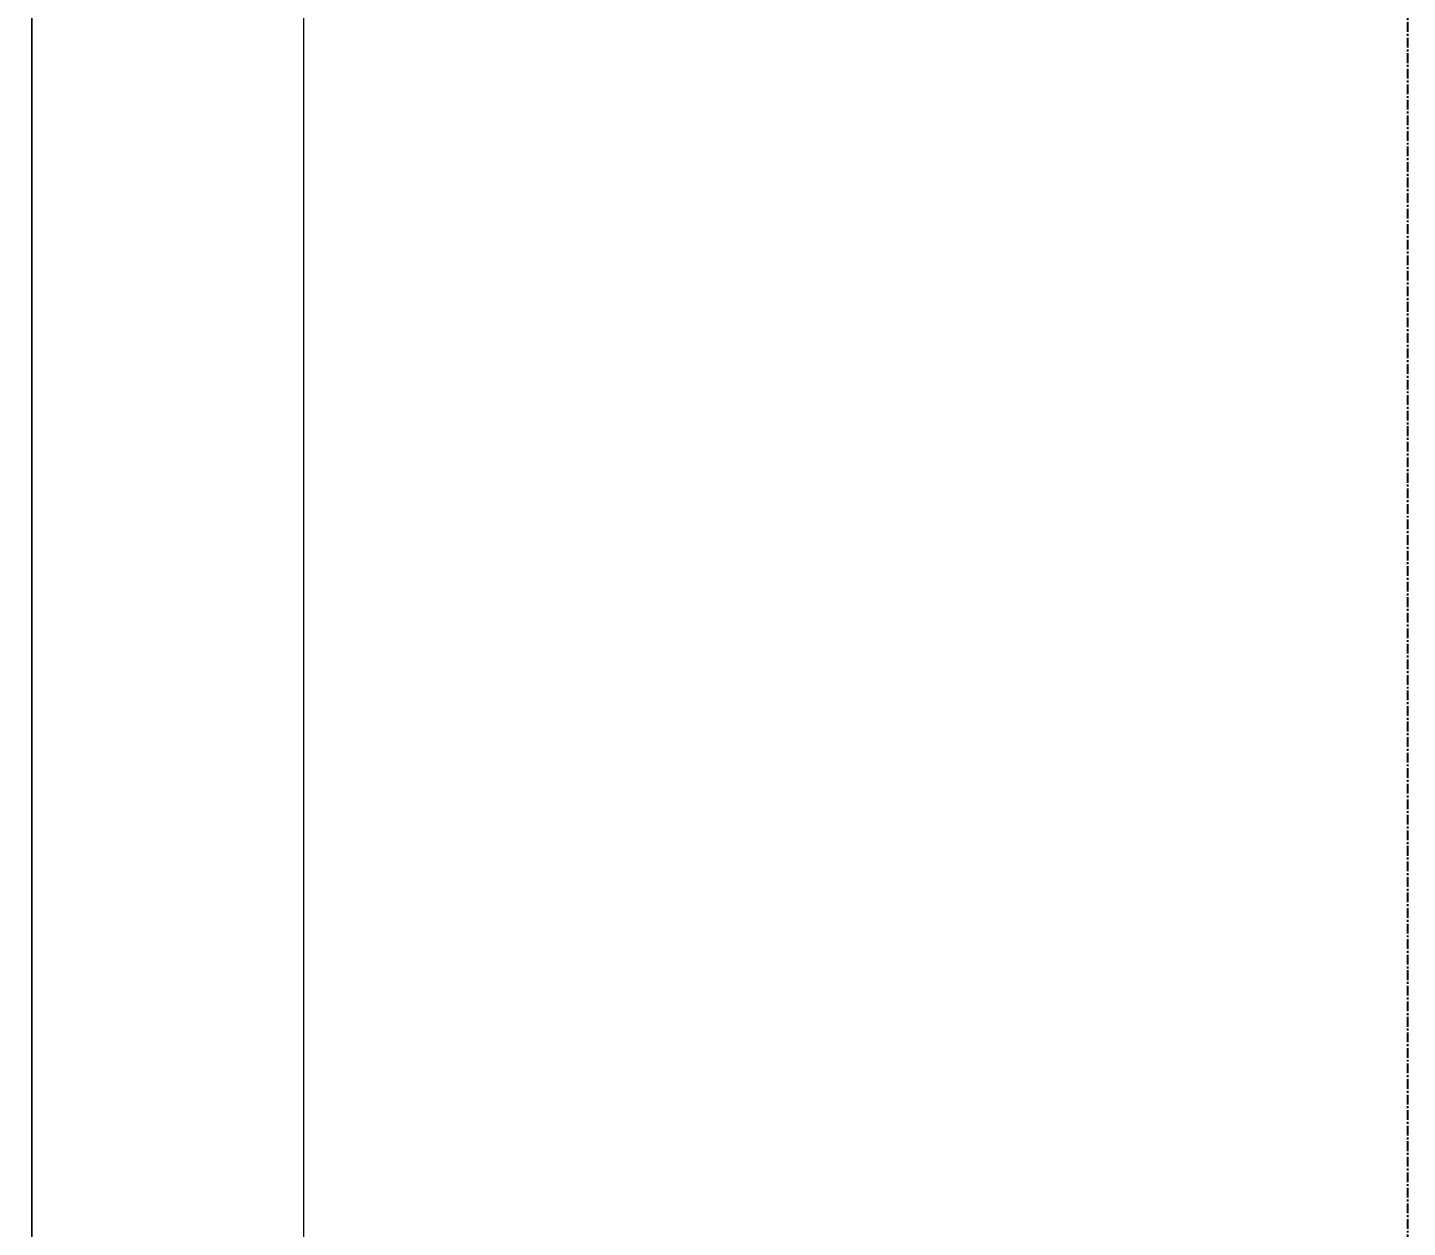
# Model space of a CAD drawing. Header units: millimetres. Extents: x 14484 to 44106, y -7531 to -758.
# Drawn here: x 22383 to 23049, y -2747 to -2168 of the extents above; entities that cross this region are included whole.
import ezdxf

# ---------------------------------------------------------------- set-up
doc = ezdxf.new("R2010")
doc.units = ezdxf.units.MM
doc.header["$LTSCALE"] = 15
doc.linetypes.add('CENTER', pattern=[2, 1.25, -0.25, 0.25, -0.25])
doc.layers.add('IA-DIBUJO', color=3, linetype='Continuous', lineweight=30)
doc.layers.add('IA-DIM', color=7, linetype='Continuous')
doc.layers.add('IA-EJES', color=4, linetype='CENTER')
doc.styles.add('ING-AMB', font='romans.shx', dxfattribs={"width": 0.75, "oblique": 15})
doc.dimstyles.new('ING-AMB 15', dxfattribs={"dimscale": 15, "dimtxt": 3, "dimasz": 2.5, "dimexe": 1, "dimexo": 1, "dimgap": 1, "dimtad": 1, "dimdec": 0, "dimzin": 0, "dimdsep": 46, "dimtxsty": 'ING-AMB', "dimcen": 0.1, "dimclrd": 7, "dimclre": 7, "dimclrt": 2, "dimadec": 0, "dimazin": 0, "dimtfac": 1, "dimtdec": 0, "dimtmove": 0, "dimatfit": 0, "dimfxl": 1.25, "dimtolj": 1, "dimtzin": 0, "dimarcsym": 1})

# ---------------------------------------------------------------- blocks, each defined once
blk = doc.blocks.new('*D37')
at = {"layer": 'Defpoints', "color": 0, "transparency": 16777216}
for p in [(23049.22, -1876.56), (21817.74, -3172.36), (22246.89, -3172.36)]:
    blk.add_point(p, dxfattribs=at)
at = {"layer": 'IA-DIM', "color": 7, "lineweight": -2, "transparency": 16777216}
for p, q in [((23034.22, -1876.56), (21802.74, -1876.56)), ((21817.74, -1914.06), (21817.74, -3134.86)), ((22231.89, -3172.36), (21802.74, -3172.36))]:
    blk.add_line(p, q, dxfattribs=at)
at = {"layer": 'IA-DIM', "color": 7, "transparency": 16777216}
for points in [[(21811.49, -1914.06), (21823.99, -1914.06), (21817.74, -1876.56)], [(21811.49, -3134.86), (21823.99, -3134.86), (21817.74, -3172.36)]]:
    blk.add_solid(points, dxfattribs=at)
at = {"layer": 'IA-DIM', "color": 2, "transparency": 16777216, "insert": (21780.24, -2524.46), "char_height": 45, "attachment_point": 5, "rotation": 90, "style": 'ING-AMB'}
blk.add_mtext('\\A1;1296', dxfattribs=at)

msp = doc.modelspace()

# ---------------------------------------------------------------- linework, layer by layer
at = {"layer": 'IA-DIBUJO', "lineweight": 0}
msp.add_lwpolyline([(22385.53, -2042.65), (22385.53, -3162.75)], close=True, dxfattribs=at)
msp.add_lwpolyline([(22516.62, -2155.96), (22516.62, -3162.75)], dxfattribs=at)
at = {"layer": 'IA-EJES', "ltscale": 0.25}
msp.add_lwpolyline([(23049.22, -950.26), (23049.22, -3467.8)], dxfattribs=at)

# ---------------------------------------------------------------- dimensions: what is measured, and where the dimension line sits
at = {"layer": 'IA-DIM', "color": 1}
dim = msp.add_linear_dim(base=(21817.74, -3172.36), p1=(23049.22, -1876.56), p2=(22246.89, -3172.36), angle=90, dimstyle='ING-AMB 15', override={"dimpost": '\\X'}, dxfattribs=at)
dim.commit()
dim.dimension.update_dxf_attribs({"geometry": '*D37', "text_midpoint": (21780.24, -2524.46)})

doc.saveas('drawing.dxf')
